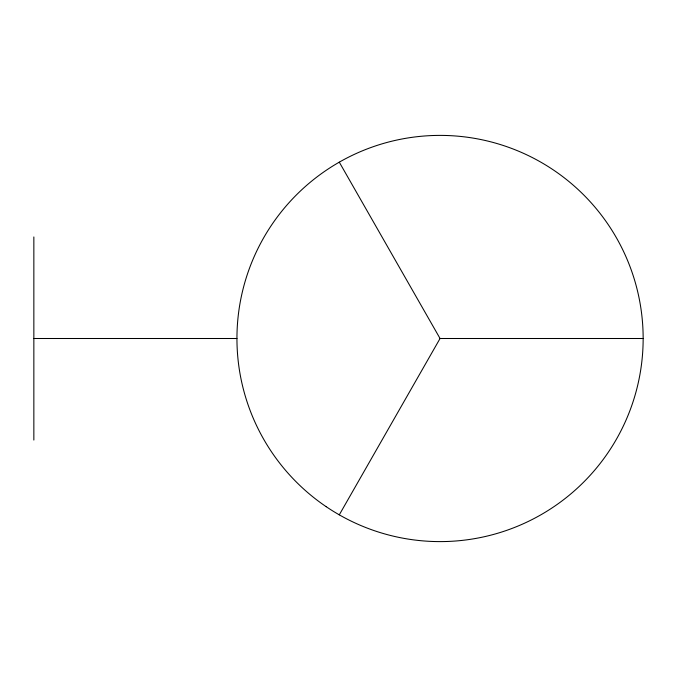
<?xml version="1.0" encoding="UTF-8"?>
<svg xmlns="http://www.w3.org/2000/svg" width="677" height="677" viewBox="0 0 677 677"><rect width="100%" height="100%" fill="white"/><g stroke="black" fill="none" stroke-linecap="round" stroke-linejoin="round"><path stroke-width="1.02" d="M339.287 514.842L440.05 338.5L339.287 162.158M33.85 338.5L236.95 338.5M440.05 338.5L643.15 338.5M33.85 236.95L33.85 440.05M326.212 506.701A203.1 203.1 0 0 0 642.634 352.988A203.1 203.1 0 0 0 351.304 155.812A203.1 203.1 0 0 0 326.212 506.701"/></g></svg>
